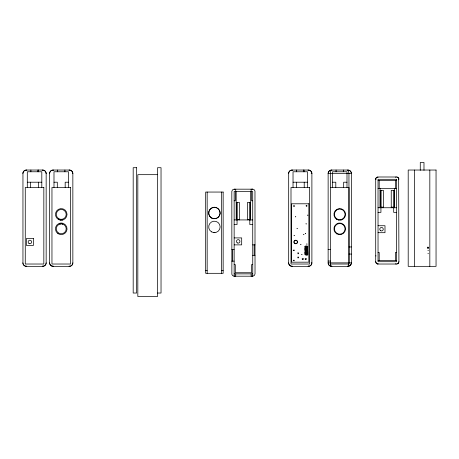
<?xml version="1.0" encoding="UTF-8"?>
<svg xmlns="http://www.w3.org/2000/svg" width="459" height="459" viewBox="0 0 459 459"><rect width="100%" height="100%" fill="white"/><g stroke="black" fill="none" stroke-linecap="round" stroke-linejoin="round"><path stroke-width="0.69" d="M378.032 263.644L378.004 264.023L396.599 264.023A2.318 2.318 0 0 0 398.917 261.699L398.659 179.314M398.917 261.739L398.131 263.236M307.587 254.567L307.645 252.479M307.817 254.395L307.117 254.963L307.817 254.395L307.817 252.611L307.123 252.089L307.817 251.446L307.312 249.082L307.817 246.713L307.123 246.133L307.473 246.454L307.335 248.904L307.473 248.032M306.715 250.184L306.715 250.924L305.975 250.924L305.975 250.184L306.715 250.184L306.715 250.924L306.635 250.086M307.123 254.917L305.574 254.957L304.874 254.395L304.874 252.611L305.568 252.089L304.874 251.446L304.874 249.662L305.591 249.082L304.874 248.503L304.874 246.713L305.574 246.144L307.123 246.19M307.123 251.968L306.715 253.873L305.975 253.873L305.568 251.968M307.123 252.089L306.715 253.873L306.715 253.133L307.473 252.347L306.968 253.362M378.032 177.369C377.155 176.348 375.33 178.557 375.709 179.262A2.318 2.318 0 0 1 378.032 176.99L396.857 177.008L398.314 177.753L398.917 179.291A2.318 2.318 0 0 0 396.599 176.99M376.087 179.314L375.709 179.303L375.709 261.699A2.318 2.318 0 0 0 378.032 264.023L376.782 263.661L376.609 263.122M398.228 263.351L396.61 264.023M304.874 246.713L305.218 246.454M304.874 249.662L305.585 249.082L304.874 248.503M307.817 252.611L306.715 253.133L304.874 252.611M235.083 276.094L234.216 276.203M427.891 250.597L428.482 250.516M427.891 253.546L428.482 253.46M213.848 207.273L214.984 207.273M214.984 232.661L213.883 232.667M252.76 276.203L254.326 275.549L255.026 273.943L254.974 191.001L254.211 189.728L252.863 189.183L234.142 189.177L232.524 189.837L231.824 191.42L231.87 274.356L232.598 275.618L233.935 276.198L252.76 276.203L252.708 191.495L234.142 191.495L234.142 276.203M305.218 252.347L305.218 254.659L307.117 254.963M311.173 173.513L311.891 173.513L311.891 262.864A3.483 3.483 0 0 1 308.408 266.34L292.159 266.34A3.483 3.483 0 0 1 288.682 262.864L288.682 173.513A3.483 3.483 0 0 1 292.159 170.031L308.408 170.031A3.483 3.483 0 0 1 311.891 173.513A3.546 3.339 80 0 0 308.408 170.1M351.342 173.513L328.133 173.513L328.133 262.864A3.483 3.483 0 0 0 331.616 266.34L347.859 266.34A3.483 3.483 0 0 0 351.342 262.864L351.342 173.513A3.483 3.483 0 0 0 347.859 170.031L331.616 170.031A3.483 3.483 0 0 0 328.133 173.513A3.546 3.339 -80 0 1 331.61 170.1M157.557 174.672L137.826 174.672L137.826 296.514L157.557 296.514L157.557 167.707L161.034 167.707L161.034 293.031L157.557 293.031M378.032 180.473L396.599 180.473M27.299 182.212L41.809 182.212M53.99 182.212L57.306 182.212L57.306 187.438M68.494 182.212L65.178 182.212L65.178 187.438M293.031 182.212L307.536 182.212M332.482 182.212L335.804 182.212L335.804 187.438M346.993 182.212L343.671 182.212L343.671 187.438M330.457 187.438L349.018 187.438L349.018 264.023L330.457 264.023L330.526 173.513M378.032 188.597L396.599 188.597M394.568 190.336L391.246 190.336L391.246 207.743M234.142 200.778L235.301 200.778L235.301 191.495M252.708 200.778L251.549 200.778L251.549 191.495M236.173 202.522L239.489 202.522L239.489 219.924M250.677 202.522L247.361 202.522L247.361 219.924M381.119 207.164L383.38 207.164M391.246 207.164L393.506 207.164M378.032 207.743L396.599 207.743M378.032 212.385L380.93 212.385L380.93 207.743M396.599 212.385L393.696 212.385L393.696 207.743M237.228 219.345L239.489 219.345M247.361 219.345L249.621 219.345M234.142 219.924L252.708 219.924M234.142 224.566L237.045 224.566L237.045 219.924M252.708 224.566L249.805 224.566L249.805 219.924M378.032 225.73L384.992 225.73L384.992 232.69L378.032 232.69M234.142 237.911L241.686 237.911L241.686 244.876L234.142 244.876M252.708 244.876L255.026 244.876M349.018 246.959L351.342 246.959M428.557 247.235L427.817 247.235L427.817 247.98L428.557 247.98M306.17 248.084L306.635 248.084M428.012 248.084L428.476 248.084M231.818 249.518L234.142 249.518M328.133 249.438L330.457 249.438M378.032 252.416L379.191 252.416L379.191 260.54M396.599 252.416L395.434 252.416L395.434 260.54M349.018 254.062L351.342 254.062M252.708 255.319L255.026 255.319M375.72 255.898L376.087 255.898M378.032 260.54L396.599 260.54M328.133 261.045L330.457 261.045M231.818 261.119L234.142 261.119M311.173 262.864L311.891 262.864A3.546 3.339 -80 0 1 308.408 266.272M351.342 262.864L328.133 262.864A3.546 3.339 80 0 0 331.61 266.272M234.142 264.602L235.301 264.602L235.301 272.726L251.549 272.726L251.549 264.602L252.708 264.602M205.678 270.431L207.17 270.431M221.663 270.431L223.154 270.431M234.142 273.885L252.708 273.885M305.568 246.133L307.117 246.15M234.216 189.177L235.278 189.338M306.434 249.914L306.635 250.132L306.434 249.914A0.637 0.637 0 0 1 306.853 250.166M306.17 249.908L306.635 250.132M307.214 249.208L307.587 249.489L307.312 249.082M376.369 263.323L375.709 261.71M305.568 252.089L305.975 253.873L305.975 253.133M429.825 170.031L429.825 266.34M423.984 170.341L423.984 162.486L420.278 162.486L420.266 170.341M414.425 170.031L414.425 266.34M395.434 177.002L395.434 177.369M395.434 180.473L395.434 188.597M395.434 263.644L395.434 264.011M394.568 188.27L394.539 207.743M394.39 190.336L394.39 207.743M393.506 190.336L393.506 207.743M383.38 207.743L383.38 190.336L380.063 190.336L380.063 188.27M381.119 190.336L381.119 207.743M380.241 190.336L380.241 207.743M380.092 190.336L380.092 207.743M379.191 180.473L379.191 188.597M348.949 173.513L348.949 262.864M346.993 187.438L346.993 171.769L332.482 171.769L332.482 187.438M343.407 170.031L343.407 171.769M340.899 219.643L340.899 220.085M340.899 223.16L340.899 223.625M338.576 219.643L338.576 220.085M338.576 223.16L338.576 223.625M336.068 170.031L336.068 171.769M307.536 187.438L307.536 171.769L293.031 171.769L293.031 187.438M307.473 249.403L307.473 251.71M305.218 249.403L305.218 249.908M304.219 182.212L304.219 187.438M303.956 170.031L303.956 171.769M303.766 170.031L303.766 171.769M296.617 170.031L296.617 171.769M296.348 182.212L296.348 187.438M254.177 244.876L254.177 255.319M251.125 189.177L251.125 191.495M251.125 273.885L251.125 276.203M250.677 191.495L250.648 219.924M250.499 202.522L250.499 219.924M249.621 202.522L249.621 219.924M237.228 202.522L237.228 219.924M236.351 202.522L236.351 219.924M236.173 191.495L236.201 219.924M235.725 189.177L235.725 191.495M235.725 273.885L235.725 276.203M232.673 249.518L232.673 261.119M221.663 192.057L221.663 273.323M207.17 192.057L207.17 273.323M72.849 173.513L72.849 262.864A3.483 3.483 0 0 1 69.366 266.34L53.118 266.34A3.483 3.483 0 0 1 49.641 262.864L49.641 173.513A3.483 3.483 0 0 1 53.118 170.031L69.366 170.031A3.483 3.483 0 0 1 72.849 173.513A3.546 3.339 80 0 0 69.366 170.1M68.494 187.438L68.494 171.769L53.99 171.769L53.99 187.438M64.914 170.031L64.914 171.769M62.401 219.241L62.401 220.085M62.401 223.131L62.401 224.434M60.083 219.241L60.083 220.085M60.083 223.131L60.083 224.434M57.576 170.031L57.576 171.769M46.158 173.513L46.158 262.864A3.483 3.483 0 0 1 42.676 266.34L26.433 266.34A3.483 3.483 0 0 1 22.95 262.864L22.95 173.513A3.483 3.483 0 0 1 26.433 170.031L42.676 170.031A3.483 3.483 0 0 1 46.158 173.513A3.546 3.339 80 0 0 42.681 170.1M41.809 187.438L41.809 171.769L27.299 171.769L27.299 187.438M38.487 182.212L38.487 187.438M38.223 170.031L38.223 171.769M38.034 170.031L38.034 171.769M30.885 170.031L30.885 171.769M30.621 182.212L30.621 187.438M53.118 266.277A3.546 3.397 90 0 1 49.555 262.864M49.555 173.508A3.546 3.397 -90 0 1 53.118 170.094M72.878 262.864A3.546 3.339 -80 0 1 69.366 266.272M53.456 266.249A3.586 1.251 -90 0 1 52.837 265.859M69.699 266.122A3.586 1.457 85.2 0 1 69.028 266.168M52.739 170.679A3.586 1.251 90 0 1 53.456 170.123M69.028 170.203A3.586 1.457 -85.2 0 1 69.82 170.352M62.401 219.832A5.554 5.554 0 0 1 60.083 219.832M60.083 223.401A5.554 5.554 0 0 1 62.401 223.401M26.427 266.277A3.546 3.414 90 0 1 22.841 262.864M22.841 173.508A3.546 3.414 -90 0 1 26.427 170.094M46.187 262.864A3.546 3.339 -80 0 1 42.681 266.272M42.962 265.853A3.586 1.245 -90 0 1 42.337 266.249M26.765 266.168A3.586 1.457 -85.2 0 1 26.1 266.122M42.337 170.123A3.586 1.245 90 0 1 42.532 170.146M42.899 170.432A3.586 1.245 90 0 1 43.06 170.679M25.974 170.352A3.586 1.457 85.2 0 1 26.765 170.209M348.823 262.846A3.586 1.251 90 0 1 347.52 266.249M347.52 170.123A3.586 1.251 -90 0 1 348.823 173.531M351.428 262.864A3.546 3.397 -90 0 1 347.865 266.277M347.865 170.094A3.546 3.397 90 0 1 351.428 173.508M331.949 266.168A3.586 1.457 -85.2 0 1 330.423 262.875M330.423 173.496A3.586 1.457 85.2 0 1 331.949 170.203M293.967 241.497A1.738 1.738 0 0 1 296.646 240.556A1.738 1.738 0 0 1 296.646 243.396A1.738 1.738 0 0 1 293.967 242.455M292.159 266.277A3.546 3.414 90 0 1 288.573 262.864M288.573 173.508A3.546 3.414 -90 0 1 292.159 170.094M308.689 265.853A3.586 1.245 -90 0 1 308.069 266.249M292.498 266.168A3.586 1.457 -85.2 0 1 291.832 266.122M308.069 170.123A3.586 1.245 90 0 1 308.264 170.146M308.66 170.473A3.586 1.245 90 0 1 308.792 170.679M291.706 170.352A3.586 1.457 85.2 0 1 292.498 170.209M427.782 248.101A0.637 0.637 0 0 1 427.559 247.734M427.559 247.481A0.637 0.637 0 0 1 427.736 247.154M306.859 253.879A0.637 0.637 0 0 1 306.664 254.056M305.918 253.029A0.637 0.637 0 0 1 306.853 253.116M306.859 250.93A0.637 0.637 0 0 1 305.918 251.027M305.918 250.08A0.637 0.637 0 0 1 306.279 249.92M252.622 276.152A5.623 3.81 55.7 0 1 251.744 276.008M251.555 189.269A5.623 3.919 -59 0 1 252.651 189.119M293.599 205.999C294.449 207.824 294.982 204.473 293.605 205.948M297.914 252.984C297.925 255.439 299.033 251.985 297.925 252.938M297.914 257.16C297.989 259.668 298.941 256.036 297.914 257.16M306.124 205.85C306.991 207.703 307.53 204.226 306.124 205.85M293.244 250.31C294.879 251.566 294.586 249.099 293.249 250.281M294.087 235.651L294.437 235.691L294.087 235.633M295.412 216.791L295.762 216.826L295.412 216.768M293.244 260.465C294.971 261.716 294.449 259.215 293.244 260.465M297.03 228.433L297.38 228.484L297.042 228.393M300.714 244.349L301.064 244.4L300.725 244.308M301.747 254.447L302.097 254.504L301.752 254.429M303.663 234.325L304.013 234.365L303.669 234.308M305.287 233.442L305.637 233.476L305.287 233.424M306.021 223.86L306.371 223.917L306.027 223.843M307.645 215.168L307.989 215.225L307.65 215.133M306.755 244.05L307.105 244.108L306.761 244.033M306.05 247.608L305.975 247.98L306.715 247.98L306.715 247.235L305.975 247.235L305.975 247.98L305.975 247.235L306.05 247.608M306.715 247.235L306.715 247.98L306.715 247.235M306.05 250.557L305.975 250.924L305.975 250.184L306.05 250.597M427.891 247.608L427.817 247.98L427.817 247.235L427.891 247.608M136.667 167.707L133.185 167.707L133.185 293.031L136.667 293.031L136.667 167.707M436.05 170.031L408.2 170.031L408.2 266.34L436.05 266.34L436.05 170.031M396.599 179.314L378.032 179.314L378.032 261.699L396.599 261.699L396.599 179.314M43.834 187.438L25.268 187.438L25.268 264.023L43.834 264.023L43.834 187.438M70.525 187.438L51.959 187.438L51.959 264.023L70.525 264.023L70.525 187.438M309.567 187.438L291 187.438L291 264.023L309.567 264.023L309.567 187.438M223.154 192.057L205.678 192.057L205.678 273.323L223.154 273.323L223.154 192.057M308.85 203.79L291.476 203.79L291.476 262.181L308.85 262.181L308.85 203.79M33.392 238.491L26.433 238.491L26.433 245.456L33.392 245.456L33.392 238.491M297.472 242.008L297.472 241.991A1.738 1.738 0 0 0 294.862 240.499A1.738 1.738 0 0 0 294.862 243.517A1.738 1.738 0 0 0 297.472 242.008M58.758 218.713A4.974 4.974 0 0 0 66.216 214.405A4.974 4.974 0 0 0 58.758 210.096A4.974 4.974 0 0 0 58.758 218.713M58.345 219.425A5.801 5.801 0 0 0 67.043 214.405A5.801 5.801 0 0 0 58.345 209.379A5.801 5.801 0 0 0 58.345 219.425M57.903 233.591A5.801 5.801 0 0 0 67.02 229.368A5.801 5.801 0 0 0 58.804 223.579A5.801 5.801 0 0 0 57.903 233.591M58.758 233.138A4.974 4.974 0 0 0 66.216 228.829A4.974 4.974 0 0 0 58.758 224.52A4.974 4.974 0 0 0 58.758 233.138M29.043 243.482A1.738 1.738 0 0 0 31.654 241.973A1.738 1.738 0 0 0 29.043 240.464A1.738 1.738 0 0 0 29.043 243.482M337.055 219.052A5.37 5.37 0 0 0 345.105 214.405A5.37 5.37 0 0 0 337.055 209.752A5.37 5.37 0 0 0 337.055 219.052M336.837 219.425A5.801 5.801 0 0 0 345.541 214.405A5.801 5.801 0 0 0 336.837 209.379A5.801 5.801 0 0 0 336.837 219.425M336.837 233.872A5.801 5.801 0 0 0 345.541 228.846A5.801 5.801 0 0 0 336.837 223.82A5.801 5.801 0 0 0 336.837 233.872M337.067 233.476A5.347 5.347 0 0 0 345.082 228.846A5.347 5.347 0 0 0 337.067 224.216A5.347 5.347 0 0 0 337.067 233.476M380.643 230.716A1.738 1.738 0 0 0 383.254 229.207A1.738 1.738 0 0 0 380.643 227.704A1.738 1.738 0 0 0 380.643 230.716M305.436 259.507A0.637 0.637 0 0 0 306.394 258.956A0.637 0.637 0 0 0 305.436 258.406A0.637 0.637 0 0 0 305.436 259.507M302.487 259.507A0.637 0.637 0 0 0 303.445 258.956A0.637 0.637 0 0 0 302.487 258.406A0.637 0.637 0 0 0 302.487 259.507M211.553 231.87A5.726 5.726 0 0 0 220.142 226.907A5.726 5.726 0 0 0 211.553 221.949A5.726 5.726 0 0 0 211.553 231.87M211.553 217.985A5.726 5.726 0 0 0 220.142 213.028A5.726 5.726 0 0 0 211.553 208.07A5.726 5.726 0 0 0 211.553 217.985M211.111 217.727A5.737 5.737 0 0 0 220.125 213.555A5.737 5.737 0 0 0 212.006 207.829A5.737 5.737 0 0 0 211.111 217.727M237.332 242.903A1.738 1.738 0 0 0 239.942 241.394A1.738 1.738 0 0 0 237.332 239.885A1.738 1.738 0 0 0 237.332 242.903"/></g></svg>
